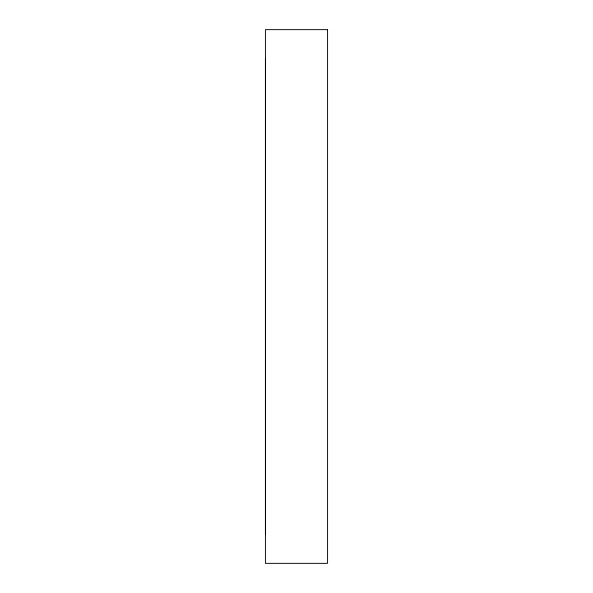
<?xml version="1.0" encoding="UTF-8"?>
<svg xmlns="http://www.w3.org/2000/svg" width="593" height="593" viewBox="0 0 593 593"><rect width="100%" height="100%" fill="white"/><g stroke="black" fill="none" stroke-linecap="round" stroke-linejoin="round"><path stroke-width="0.89" d="M265.427 533.996L265.427 59.003M327.573 29.65L265.427 29.65L265.427 563.35L327.573 563.35L327.573 29.65"/></g></svg>
